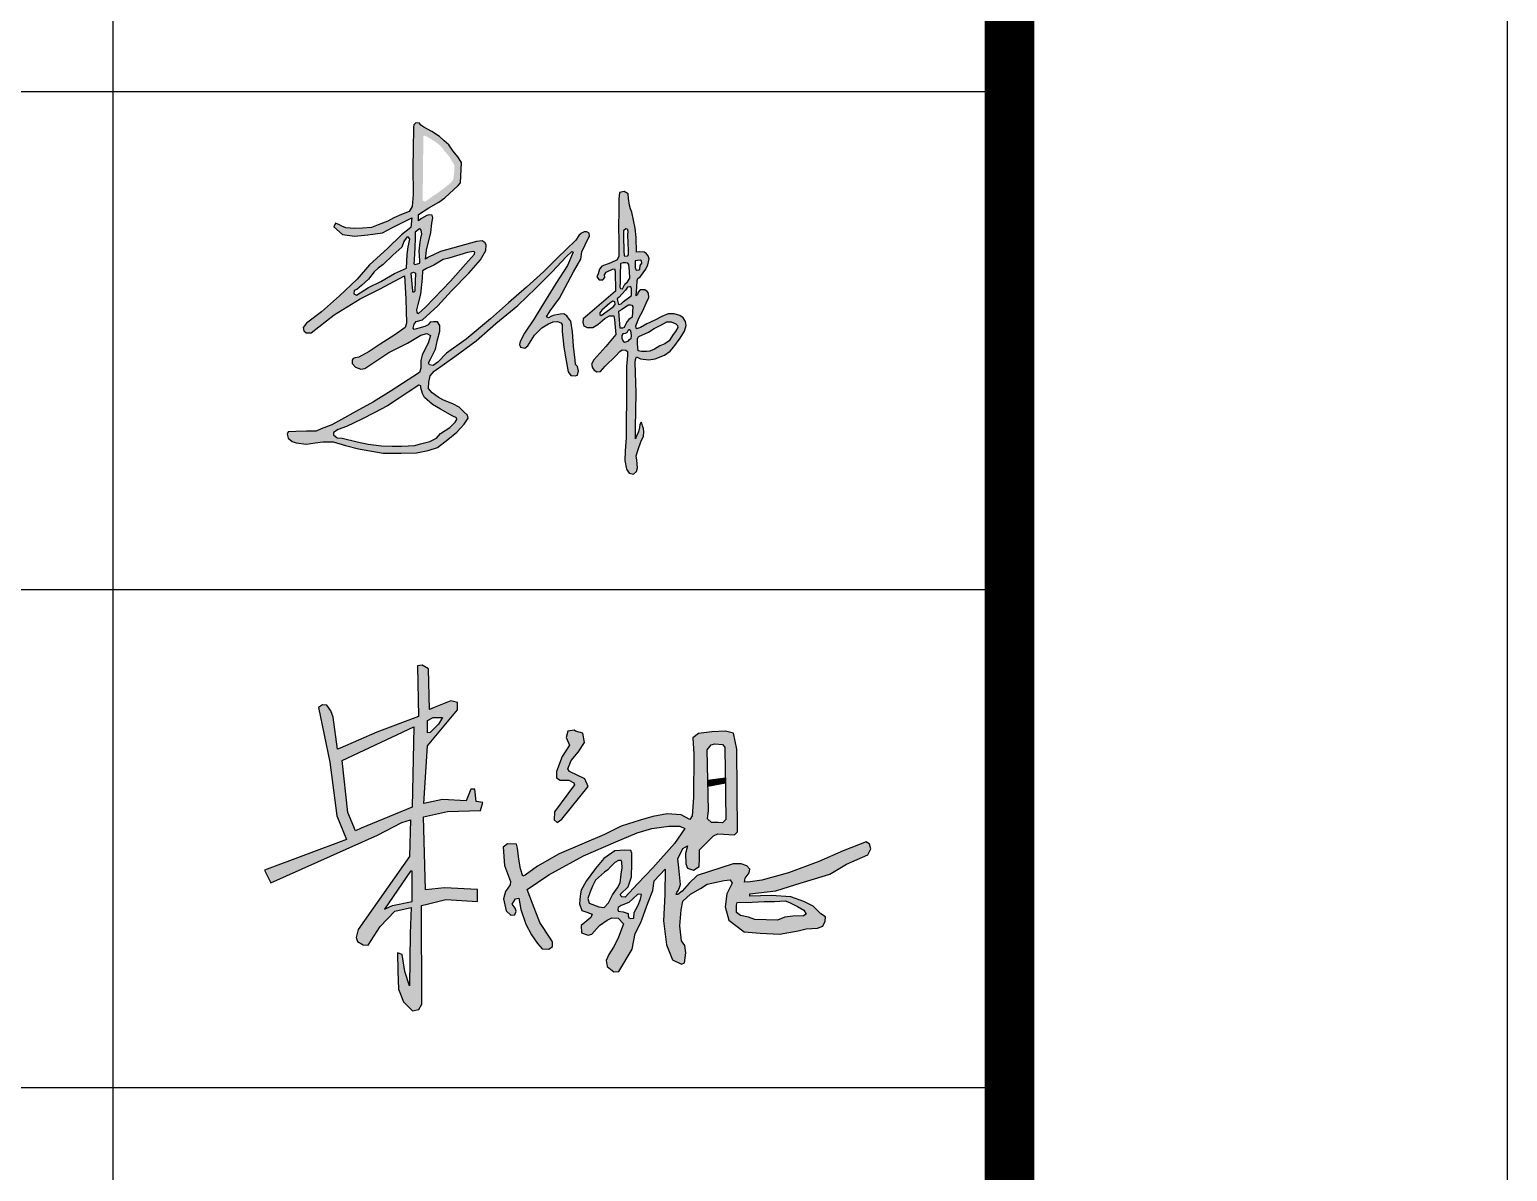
# Model space of a CAD drawing. Extents: x 9752569 to 9923256, y 1590558 to 2510207.
# Drawn here: x 9918804 to 9923256, y 1887151 to 1890590 of the extents above; entities that cross this region are included whole.
import ezdxf

# ---------------------------------------------------------------- set-up
doc = ezdxf.new("R2010")
doc.units = 0
doc.header["$LTSCALE"] = 1000
doc.header["$MEASUREMENT"] = 0
doc.layers.get('0').update_dxf_attribs({"linetype": 'CONTINUOUS'})
doc.layers.add('PP-PM-TK', color=7, linetype='CONTINUOUS')
doc.layers.add('PUB_TITLE', color=4, linetype='CONTINUOUS')

# ---------------------------------------------------------------- blocks, each defined once
blk = doc.blocks.new('A2 TK 2019')
h = blk.add_hatch(color=7)
h.paths.add_polyline_path([(7040287.3, 1996017.7), (7040314.4, 1996047.5), (7040349.7, 1996082.8), (7040372.9, 1996109.8), (7040383.6, 1996128.9), (7040384.5, 1996139.1), (7040382.4, 1996144), (7040376.1, 1996148.1), (7040365, 1996146.9), (7040292.7, 1996126.5), (7040268.2, 1996115.1), (7040262.5, 1996111.5), (7040264.5, 1996129.2), (7040272.9, 1996164.5), (7040275, 1996183.2), (7040277.3, 1996194.3), (7040275.8, 1996199.3), (7040270.3, 1996200.2), (7040265, 1996199.1), (7040254.1, 1996192.6), (7040248.1, 1996188.3), (7040248.1, 1996200.9), (7040269.3, 1996214.5), (7040289.4, 1996225.4), (7040301.5, 1996234.4), (7040328, 1996259.4), (7040332.7, 1996264.4), (7040335, 1996305), (7040327.2, 1996316.6), (7040318.2, 1996328), (7040309, 1996340.5), (7040300.2, 1996348.9), (7040290.7, 1996357.3), (7040275.5, 1996367.6), (7040258.9, 1996376.6), (7040253.3, 1996380.3), (7040250.7, 1996384.3), (7040243.2, 1996384.8), (7040239.1, 1996380.7), (7040238.2, 1996375.9), (7040237.4, 1996331.1), (7040236.9, 1996296), (7040237.9, 1996241.2), (7040235.9, 1996216.8), (7040229.8, 1996207.2), (7040214.5, 1996200.7), (7040198.7, 1996193.9), (7040186.9, 1996187.6), (7040167.6, 1996180.3), (7040153.8, 1996175), (7040135.7, 1996173.5), (7040119.8, 1996172.8), (7040102.2, 1996174.3), (7040094.7, 1996177.8), (7040089.9, 1996180), (7040081.8, 1996183.8), (7040078.2, 1996176.3), (7040096.1, 1996160.6), (7040119.6, 1996157.5), (7040146.5, 1996160.2), (7040176.2, 1996164.4), (7040196.4, 1996174.5), (7040234.8, 1996194.4), (7040233.1, 1996174.5), (7040214, 1996160.2), (7040186.1, 1996132.6), (7040150.3, 1996099.9), (7040125.1, 1996071.3), (7040089.8, 1996037.8), (7040053.4, 1996005.6), (7040023.6, 1995982.6), (7040016.9, 1995974), (7040018.2, 1995967), (7040022.8, 1995963.1), (7040033.1, 1995963.5), (7040079.1, 1995999.3), (7040131.5, 1996031.8), (7040171.7, 1996051.6), (7040220.2, 1996077.6), (7040222.8, 1996031.5), (7040224, 1995982.8), (7040221.7, 1995974.1), (7040200.8, 1995959.3), (7040171.3, 1995940.2), (7040149.6, 1995925.9), (7040128.9, 1995914.1), (7040120.9, 1995912.8), (7040117.2, 1995912), (7040115.5, 1995908.6), (7040115.3, 1995901.7), (7040121.6, 1995894.6), (7040132.4, 1995890.4), (7040140.6, 1995891.7), (7040188.7, 1995924.1), (7040226.2, 1995942.7), (7040253.4, 1995958.9), (7040265.1, 1995961.9), (7040272.4, 1995957.8), (7040267.9, 1995942.7), (7040257.6, 1995923.4), (7040255.5, 1995918.6), (7040253.1, 1995907.9), (7040253.4, 1995892), (7040250.7, 1995883.4), (7040193.4, 1995847), (7040157.7, 1995824.8), (7040122.4, 1995805.6), (7040093.6, 1995789.5), (7040074.1, 1995778.2), (7040053.2, 1995770.4), (7040042.7, 1995765.7), (7040023.3, 1995765.7), (7040002, 1995765.2), (7039986.9, 1995764.6), (7039984.7, 1995760.1), (7039986.5, 1995751.7), (7039994.4, 1995745), (7040003, 1995742.2), (7040023.5, 1995739.8), (7040040.9, 1995742.4), (7040056, 1995744.4), (7040076.9, 1995744.1), (7040101.7, 1995736.8), (7040127.6, 1995730.3), (7040177.4, 1995721.9), (7040213.3, 1995721.4), (7040244.1, 1995722.3), (7040267.6, 1995727), (7040286.3, 1995733.3), (7040307.6, 1995749.1), (7040325.5, 1995764.1), (7040340, 1995780.1), (7040348.1, 1995791.6), (7040346.5, 1995797.8), (7040340, 1995804.3), (7040330.2, 1995814.2), (7040317.1, 1995820.5), (7040298.8, 1995828.1), (7040288.2, 1995833.8), (7040276, 1995842.5), (7040268.4, 1995851.5), (7040268.9, 1995864), (7040271.6, 1995877.1), (7040280, 1995886.3), (7040321.6, 1995915.7), (7040364.2, 1995947.5), (7040403.9, 1995981.8), (7040448, 1996018), (7040483.7, 1996052.7), (7040516.5, 1996086.1), (7040545, 1996115.8), (7040556.1, 1996126.7), (7040558.8, 1996125), (7040547.7, 1996098.4), (7040523.9, 1996062.4), (7040494.3, 1996013.6), (7040480.8, 1995991.6), (7040461.2, 1995962.7), (7040452.3, 1995946.2), (7040451.1, 1995939.8), (7040453.4, 1995934.3), (7040461.8, 1995932.3), (7040468.2, 1995937.5), (7040481.4, 1995958.4), (7040496, 1995973.4), (7040509.6, 1995981.6), (7040518.8, 1995985.5), (7040527.5, 1995986.2), (7040534.4, 1995983.4), (7040536.8, 1995979.7), (7040537.2, 1995966.1), (7040540.5, 1995934.2), (7040544.5, 1995911.2), (7040549.2, 1995885.1), (7040554.6, 1995877.8), (7040563, 1995877.1), (7040567.4, 1995878.5), (7040569.6, 1995887.2), (7040567.9, 1995895.5), (7040563.4, 1995899.7), (7040563.1, 1995908.1), (7040559.4, 1995936.8), (7040557.5, 1995965.6), (7040554.2, 1995986.4), (7040550.7, 1995991), (7040546.6, 1995997.3), (7040540.3, 1996001.1), (7040532.7, 1996000.5), (7040518.8, 1995998.4), (7040513.9, 1995996.2), (7040509.3, 1995993.2), (7040505.5, 1995995.4), (7040513.1, 1996007.6), (7040531.3, 1996032.6), (7040559.4, 1996086.1), (7040574.5, 1996111.5), (7040576.5, 1996125.7), (7040583.4, 1996140.3), (7040591.9, 1996157.9), (7040591, 1996163.5), (7040586.7, 1996165.9), (7040581.3, 1996166.4), (7040576, 1996163.7), (7040570.2, 1996158.7), (7040564.4, 1996149.2), (7040544.9, 1996130.5), (7040527.8, 1996113.8), (7040499.8, 1996086.5), (7040465.4, 1996055.2), (7040429.3, 1996023.4), (7040392.9, 1995991.7), (7040344.1, 1995950.6), (7040304.6, 1995922.4), (7040287.1, 1995904.1), (7040277.9, 1995897.8), (7040270.5, 1995899.3), (7040268.6, 1995903.3), (7040272.8, 1995910.4), (7040282.8, 1995930.7), (7040286.4, 1995949.4), (7040291.5, 1995966.8), (7040291.5, 1995978.1), (7040286.7, 1995985.4), (7040278.5, 1995985.5), (7040271.6, 1995984.7), (7040267.6, 1995979.2), (7040261.4, 1995975.7), (7040249, 1995972.8), (7040239.6, 1995969.9), (7040237.8, 1995972.7), (7040239.6, 1995980.8), (7040243.7, 1995985.8), (7040256.1, 1995989.3)])
h.paths.add_polyline_path([(7040244.8, 1996004.1), (7040244.1, 1996009.2), (7040247.3, 1996020.2), (7040252.4, 1996041.2), (7040255.6, 1996073.1), (7040256.5, 1996087.6), (7040264.5, 1996092.4), (7040279.4, 1996098.9), (7040298.2, 1996110.3), (7040309.1, 1996113.3), (7040347.1, 1996124.5), (7040358.9, 1996126.8), (7040361.8, 1996125), (7040361.1, 1996121), (7040342.7, 1996101.2), (7040312.8, 1996066.9), (7040262.2, 1996015), (7040248.2, 1996001.9)], flags=16)
h.paths.add_polyline_path([(7040238.5, 1996045), (7040237.1, 1996045.2), (7040237, 1996047.5), (7040233.8, 1996083.1), (7040238.2, 1996085.2), (7040242.3, 1996083.4), (7040241, 1996049.2), (7040240.5, 1996045.5)], flags=16)
h.paths.add_polyline_path([(7040172.5, 1996066.4), (7040148.3, 1996054.1), (7040124.1, 1996039.2), (7040118.7, 1996041.9), (7040119.1, 1996048), (7040124.6, 1996050.2), (7040133.6, 1996058.1), (7040148.2, 1996071.1), (7040159.5, 1996085.5), (7040167.3, 1996093.1), (7040177.7, 1996100.4), (7040196.6, 1996119.2), (7040214.9, 1996135.1), (7040218.9, 1996146.4), (7040224.8, 1996155.7), (7040228.6, 1996155.2), (7040230.9, 1996151.5), (7040227.6, 1996136.3), (7040225.7, 1996120.3), (7040224, 1996092.8), (7040200, 1996082.1)], flags=16)
h.paths.add_polyline_path([(7040242, 1996100.5), (7040239, 1996102.1), (7040239.6, 1996109.8), (7040240.9, 1996134.8), (7040241.8, 1996153.6), (7040241.5, 1996165.5), (7040250.7, 1996172.3), (7040252.4, 1996171.4), (7040253.5, 1996169.4), (7040254.8, 1996162.3), (7040252.9, 1996153.2), (7040251.8, 1996145.5), (7040249.9, 1996127.1), (7040251.2, 1996108.3), (7040251.2, 1996103.5)], flags=16)
h.paths.add_polyline_path([(7040248.9, 1995858.3), (7040253, 1995856.6), (7040253, 1995852.6), (7040256.4, 1995841.5), (7040260.7, 1995833.5), (7040276.2, 1995819.5), (7040292.7, 1995809.9), (7040317.5, 1995796), (7040324.6, 1995792.8), (7040325.1, 1995789.3), (7040321.9, 1995783.6), (7040311.4, 1995773.3), (7040292.9, 1995761.1), (7040284.6, 1995751.7), (7040271.1, 1995745.3), (7040252.6, 1995740.1), (7040241.3, 1995736.9), (7040214.3, 1995736), (7040195.4, 1995735.4), (7040174.2, 1995736.4), (7040147.3, 1995739.5), (7040125.5, 1995744.6), (7040095, 1995751.7), (7040085, 1995752.4), (7040077.7, 1995758.4), (7040077.8, 1995762.9), (7040087, 1995769.1), (7040103.6, 1995775.3), (7040134.4, 1995789.8), (7040159.6, 1995802.7), (7040185.9, 1995816.7), (7040209.3, 1995831.8), (7040227.8, 1995843.8)], flags=16)
h.paths.add_polyline_path([(7040262, 1996226.8), (7040256.7, 1996228.8), (7040258.2, 1996357.6), (7040259.7, 1996359.4), (7040264.2, 1996358), (7040283.4, 1996346.1), (7040293.3, 1996337.9), (7040302, 1996327), (7040310, 1996317.1), (7040318.2, 1996304), (7040320.2, 1996299.6), (7040320.2, 1996287.8), (7040318.7, 1996273.5), (7040316.2, 1996268), (7040312.1, 1996263.8), (7040299, 1996253.2), (7040286.8, 1996244), (7040277.8, 1996238.2)], flags=16)
h = blk.add_hatch(color=7)
h.paths.add_polyline_path([(7040687.2, 1996068.5), (7040688.7, 1996072.6), (7040694.1, 1996076.5), (7040705.2, 1996091), (7040709.1, 1996099.8), (7040711.3, 1996111.9), (7040709.3, 1996118.2), (7040706.5, 1996121.9), (7040702.5, 1996125.2), (7040692.8, 1996126), (7040686.1, 1996125), (7040685.5, 1996154.7), (7040683.6, 1996173.5), (7040676.7, 1996205.3), (7040674.3, 1996212.2), (7040671.9, 1996219.7), (7040670.2, 1996233.1), (7040669.5, 1996242.3), (7040661.3, 1996247.1), (7040652.1, 1996245), (7040650.9, 1996230.9), (7040650.9, 1996206.1), (7040649.8, 1996178.1), (7040650.9, 1996144.6), (7040650.5, 1996117.2), (7040647.5, 1996109.9), (7040634.8, 1996103.9), (7040616.3, 1996097.2), (7040612, 1996091), (7040609.2, 1996081.5), (7040606.6, 1996075.9), (7040610.9, 1996069.9), (7040618.4, 1996069.7), (7040622.3, 1996074.4), (7040622.1, 1996080), (7040625.5, 1996085.2), (7040638.2, 1996091.2), (7040642.3, 1996092.1), (7040643.4, 1996087.1), (7040644.2, 1996046.9), (7040587.8, 1995998.5), (7040579.3, 1995991.3), (7040578.5, 1995984.3), (7040580.7, 1995977.2), (7040587.1, 1995974.1), (7040598.5, 1995974), (7040608.4, 1995980.3), (7040622.4, 1995992), (7040631.7, 1995997.1), (7040640.9, 1995997.3), (7040642.1, 1995989.1), (7040644.8, 1995959.7), (7040624.7, 1995935.8), (7040600.5, 1995908.8), (7040596.1, 1995900.6), (7040597.5, 1995892.8), (7040601, 1995888.1), (7040606.7, 1995885.1), (7040613.8, 1995885.7), (7040623, 1995896.3), (7040643.7, 1995916.4), (7040652.4, 1995925.6), (7040657.6, 1995929.2), (7040664.7, 1995928.6), (7040668.2, 1995925.6), (7040667.9, 1995918), (7040665.8, 1995895.7), (7040665.8, 1995860.4), (7040665.2, 1995752.5), (7040663.5, 1995726.4), (7040663, 1995707.1), (7040666.3, 1995689.4), (7040671.4, 1995681.5), (7040680, 1995679.5), (7040686.5, 1995684.5), (7040688.2, 1995692), (7040686.7, 1995707.5), (7040685.8, 1995716.6), (7040689.5, 1995728.8), (7040695.1, 1995744.1), (7040700, 1995756.1), (7040701.1, 1995764.5), (7040700.3, 1995771.2), (7040697.9, 1995776.5), (7040697.2, 1995781.9), (7040695.7, 1995784.1), (7040692.9, 1995779.3), (7040691.9, 1995773.1), (7040690.1, 1995764.7), (7040686.3, 1995755.5), (7040684.4, 1995750.4), (7040684, 1995756), (7040684, 1995772.4), (7040685.8, 1995842.7), (7040683.5, 1995903.6), (7040684.2, 1995909.7), (7040685.9, 1995915.2), (7040694.1, 1995910.8), (7040710.8, 1995909.1), (7040723.8, 1995911.4), (7040742.6, 1995918.5), (7040753.5, 1995926.6), (7040761, 1995935.4), (7040773.6, 1995952.4), (7040782.6, 1995966.4), (7040785.8, 1995977.7), (7040784.5, 1995986.3), (7040779.7, 1995993.7), (7040773.2, 1995998.1), (7040761.7, 1996001.6), (7040749.7, 1996001.6), (7040737, 1995996), (7040722.9, 1995988.7), (7040707.2, 1995981.3), (7040694.5, 1995973.8), (7040686.1, 1995971.3), (7040685.1, 1995977.1), (7040691, 1995992.9), (7040699, 1996007.4), (7040705.7, 1996023.1), (7040710.8, 1996034), (7040710.6, 1996042.6), (7040707.7, 1996046.5), (7040702.6, 1996049.4), (7040693.8, 1996049.6), (7040689.4, 1996045.1), (7040688.2, 1996040.4), (7040685.8, 1996037.5), (7040686.8, 1996054.8)])
h.paths.add_polyline_path([(7040675.1, 1996055.4), (7040675.9, 1996051.7), (7040675.9, 1996047.1), (7040675.9, 1996038.1), (7040670.3, 1996033.3), (7040660.3, 1996026.4), (7040655.4, 1996021.3), (7040650.2, 1996020.5), (7040647.7, 1996028), (7040647.3, 1996031.8), (7040651.3, 1996035), (7040656.9, 1996040.6), (7040664.3, 1996048.8), (7040668.2, 1996055.3), (7040672.5, 1996055.6)], flags=16)
h.paths.add_polyline_path([(7040668.4, 1996065.5), (7040662.8, 1996060.7), (7040658, 1996051.7), (7040654, 1996052.3), (7040652.4, 1996055), (7040653.2, 1996065.3), (7040653.1, 1996080.5), (7040654, 1996102), (7040654.5, 1996102.4), (7040659.7, 1996103.7), (7040664.1, 1996103.7), (7040668.5, 1996103.5), (7040670.8, 1996100.5), (7040671.8, 1996086.7), (7040672.5, 1996073.1)], flags=16)
h.paths.add_polyline_path([(7040685.7, 1996089.3), (7040683.6, 1996094.3), (7040683.3, 1996107.8), (7040687.9, 1996108.6), (7040694.1, 1996109.1), (7040696.5, 1996107.6), (7040696.8, 1996102.9), (7040693.8, 1996098.4), (7040692.7, 1996091.2), (7040690.8, 1996089.6)], flags=16)
h.paths.add_polyline_path([(7040673.8, 1996019.5), (7040677, 1996018.8), (7040678.6, 1996015.7), (7040677.2, 1995994.5), (7040670.9, 1995989.9), (7040667.2, 1995986), (7040663.2, 1995978.5), (7040661.2, 1995974), (7040657.9, 1995972.6), (7040653.7, 1995972.7), (7040651.1, 1995998.4), (7040650.9, 1996006.7), (7040654.6, 1996009), (7040656.6, 1996010.6), (7040669.9, 1996019.4)], flags=16)
h.paths.add_polyline_path([(7040642.5, 1996025.7), (7040643.5, 1996020.2), (7040639.6, 1996015.2), (7040627, 1996006.6), (7040615.1, 1995998.2), (7040612.3, 1995999.9), (7040612.3, 1996003.4), (7040616.7, 1996008.7), (7040632.9, 1996022.9), (7040638.7, 1996026.9)], flags=16)
h.paths.add_polyline_path([(7040667.2, 1996117.2), (7040662.9, 1996116.4), (7040662.2, 1996118.7), (7040661.2, 1996127.5), (7040660.6, 1996157.2), (7040660.7, 1996169.2), (7040660.8, 1996169.2), (7040664.6, 1996172.9), (7040667.4, 1996172.2), (7040669, 1996167.2), (7040668.4, 1996160), (7040669.3, 1996128.1), (7040669.3, 1996119.7)], flags=16)
h.paths.add_polyline_path([(7040670.7, 1995969.2), (7040672.8, 1995969), (7040674.4, 1995967.7), (7040675.2, 1995964), (7040676.3, 1995956.8), (7040675.4, 1995952.5), (7040672.4, 1995949.9), (7040669.3, 1995946.4), (7040662.2, 1995944.3), (7040659.3, 1995946.3), (7040656.9, 1995952.6), (7040656.4, 1995957.7), (7040658.7, 1995961.1), (7040663.4, 1995962.2), (7040666.5, 1995963.2), (7040669.6, 1995968.3)], flags=16)
h.paths.add_polyline_path([(7040721.5, 1995972.3), (7040736.7, 1995979.5), (7040746.9, 1995985.3), (7040756.1, 1995985.3), (7040765.5, 1995981.6), (7040768.7, 1995978.2), (7040769, 1995973.8), (7040764.4, 1995965.9), (7040760, 1995959.8), (7040752, 1995947.5), (7040743.2, 1995940.9), (7040732.8, 1995937), (7040722.2, 1995930.3), (7040713.2, 1995926.3), (7040706.1, 1995926.1), (7040695.9, 1995925.9), (7040689.4, 1995927.1), (7040689.1, 1995933), (7040688.4, 1995942), (7040688.5, 1995951), (7040689.6, 1995954.6), (7040690.9, 1995956), (7040710, 1995964.4)], flags=16)
h = blk.add_hatch(color=7)
h.paths.add_polyline_path([(7040258.5, 1994991.3), (7040306.7, 1995002), (7040373.1, 1995004.3), (7040377.5, 1995020.1), (7040364.1, 1995022), (7040361.5, 1995046.7), (7040353.7, 1995046.9), (7040343.8, 1995023.3), (7040296.3, 1995026), (7040259.3, 1995018.2), (7040266.2, 1995133.9), (7040326.7, 1995206), (7040326.9, 1995220.9), (7040313.3, 1995224.2), (7040280, 1995210.6), (7040270.6, 1995207), (7040268.2, 1995288.8), (7040255.9, 1995296), (7040246.7, 1995294.3), (7040248.2, 1995192.8), (7040164.6, 1995161.1), (7040091.4, 1995129.1), (7040085.7, 1995127.2), (7040077.2, 1995191.5), (7040072.1, 1995204.1), (7040064.3, 1995215.8), (7040055.3, 1995216.5), (7040047.5, 1995210.6), (7040070.2, 1995101.1), (7040084.7, 1994993.4), (7040104.1, 1994946.1), (7039939.1, 1994884.2), (7039951.7, 1994858.7), (7040165.9, 1994954.5), (7040214.8, 1994979.8), (7040232.1, 1994985.6), (7040230.1, 1994911.7), (7040127.5, 1994765), (7040123.3, 1994749.1), (7040126.1, 1994741.1), (7040137, 1994734.3), (7040147.5, 1994733.4), (7040171.6, 1994771.4), (7040201, 1994802.1), (7040233.5, 1994809.1), (7040231.6, 1994756.9), (7040230, 1994652), (7040221, 1994680.8), (7040215.7, 1994715.2), (7040206.1, 1994718.1), (7040207.1, 1994681.4), (7040208.1, 1994645.3), (7040218, 1994619.7), (7040236.5, 1994602), (7040249.2, 1994604.2), (7040254.9, 1994615.3), (7040254.2, 1994813.5), (7040265.9, 1994816.1), (7040303.2, 1994825.1), (7040367.1, 1994821.5), (7040367.1, 1994845.4), (7040300.5, 1994849.1), (7040262.2, 1994845)])
h.paths.add_polyline_path([(7040236, 1995010.6), (7040133.3, 1994968.8), (7040121.7, 1994963.1), (7040106.5, 1994999.8), (7040095.2, 1995104.8), (7040239.1, 1995172.3)], flags=16)
h.paths.add_polyline_path([(7040236, 1994882.3), (7040236, 1994821.2), (7040196.4, 1994813.3), (7040180, 1994805.8), (7040232.4, 1994882.3)], flags=16)
h.paths.add_polyline_path([(7040266.2, 1995160), (7040266.2, 1995184.5), (7040278, 1995191), (7040296.9, 1995191), (7040288.6, 1995177.6), (7040272.1, 1995160.4)], flags=16)
h = blk.add_hatch(color=7)
h.paths.add_polyline_path([(7040849.7, 1994957.1), (7040883.3, 1994955.1), (7040889.2, 1994961), (7040887.9, 1995127.1), (7040880.9, 1995159.5), (7040864.9, 1995163.1), (7040837.8, 1995161.8), (7040810.7, 1995159), (7040799.4, 1995149.9), (7040801.3, 1995117.5), (7040800.7, 1995030.5), (7040798, 1994993.3), (7040793.3, 1994986.3), (7040775.6, 1994995.7), (7040747.9, 1994997.2), (7040719.3, 1994991.8), (7040693.8, 1994984.5), (7040655.4, 1994972.5), (7040621.8, 1994955.9), (7040531, 1994917.1), (7040487.7, 1994892.3), (7040462.9, 1994873.9), (7040457.7, 1994872), (7040453, 1994887.1), (7040450.2, 1994906.6), (7040447, 1994928.3), (7040445.2, 1994936.6), (7040426.9, 1994937), (7040418.1, 1994930.2), (7040421.3, 1994893.6), (7040432.9, 1994861.4), (7040432.7, 1994854.5), (7040423.1, 1994841.6), (7040418.9, 1994826.8), (7040424.3, 1994802.4), (7040434.1, 1994794), (7040441.6, 1994794.6), (7040444.4, 1994802.1), (7040442.8, 1994808), (7040436.7, 1994816.1), (7040443.2, 1994826.4), (7040449.9, 1994827.8), (7040453.6, 1994805.1), (7040463.7, 1994776), (7040475.1, 1994754.1), (7040487.5, 1994737.1), (7040496.7, 1994726.4), (7040510.3, 1994725.8), (7040517.2, 1994731.3), (7040517.6, 1994740.5), (7040512.6, 1994747.4), (7040492, 1994779.1), (7040477.2, 1994817.3), (7040466.9, 1994845.3), (7040509.8, 1994875.1), (7040579.6, 1994913), (7040644.5, 1994941.4), (7040687.3, 1994959.4), (7040716.7, 1994967.9), (7040751.1, 1994972.9), (7040773.1, 1994972.9), (7040783, 1994967.6), (7040762.5, 1994937.9), (7040719.2, 1994888.9), (7040688, 1994856.6), (7040663.6, 1994830.1), (7040656.7, 1994830.4), (7040654.6, 1994832.7), (7040653.9, 1994836), (7040669.2, 1994850.7), (7040676.2, 1994870.8), (7040676.8, 1994897.6), (7040677, 1994918.5), (7040674.7, 1994923.7), (7040662.7, 1994924.7), (7040642.5, 1994923.3), (7040620.7, 1994908), (7040603.6, 1994887.8), (7040584.8, 1994862.1), (7040575.3, 1994844.1), (7040572.8, 1994832.6), (7040571.8, 1994816.8), (7040576.5, 1994803.4), (7040586.4, 1994799.7), (7040597, 1994796.1), (7040594.7, 1994789.3), (7040582.2, 1994778.9), (7040575.2, 1994773.1), (7040575.7, 1994758.6), (7040589.2, 1994753.6), (7040596.4, 1994755.9), (7040612.1, 1994773.3), (7040627.6, 1994784), (7040636.5, 1994788.7), (7040649.7, 1994788), (7040659.9, 1994776.5), (7040649.2, 1994747.9), (7040639.8, 1994729.5), (7040630.5, 1994715), (7040625.1, 1994703), (7040627.6, 1994691.1), (7040640.8, 1994679.9), (7040650.7, 1994681.1), (7040677.3, 1994725.7), (7040683.3, 1994756.9), (7040694.9, 1994778.9), (7040708.9, 1994817.9), (7040719.2, 1994843.4), (7040721.5, 1994862.7), (7040743.9, 1994886.4), (7040743, 1994834.9), (7040740.3, 1994782.6), (7040746.3, 1994734.2), (7040758.2, 1994704.3), (7040776.3, 1994695.8), (7040782.5, 1994698), (7040785.4, 1994718.4), (7040783.1, 1994733.1), (7040776.5, 1994742.3), (7040772.9, 1994772.3), (7040775.7, 1994804.9), (7040779.4, 1994821.9), (7040794.8, 1994835.9), (7040814.4, 1994847.7), (7040827.8, 1994856.3), (7040862.3, 1994863.6), (7040874.4, 1994864.8), (7040878.3, 1994858.4), (7040867.9, 1994836.5), (7040864, 1994810.7), (7040871.4, 1994783.8), (7040902.3, 1994760.4), (7040934.2, 1994757.9), (7040973.5, 1994755.8), (7041010.7, 1994762.5), (7041027.1, 1994766.4), (7041049.4, 1994767.5), (7041060.7, 1994772.1), (7041065, 1994781.7), (7041065.5, 1994790.4), (7041056.2, 1994796.9), (7041041.3, 1994812), (7041022, 1994821.6), (7040996.2, 1994831), (7040956.6, 1994833.4), (7040913.7, 1994831.8), (7040913.9, 1994836.8), (7040966, 1994842.5), (7041006.4, 1994855.7), (7041074.2, 1994876.2), (7041108.1, 1994896.3), (7041151, 1994915.1), (7041157, 1994927), (7041154.2, 1994936.7), (7041147.5, 1994941.2), (7041100.9, 1994922.9), (7041052.1, 1994901.4), (7040991.7, 1994879), (7040937.9, 1994864.3), (7040914.7, 1994860.7), (7040903, 1994860.3), (7040904.2, 1994868.1), (7040912.2, 1994879.2), (7040913.5, 1994886.5), (7040907.5, 1994892.7), (7040896.2, 1994897.1), (7040880.5, 1994897.1), (7040832.7, 1994881.5), (7040808, 1994873.6), (7040792.1, 1994858.1), (7040778, 1994842), (7040769.5, 1994835.4), (7040766, 1994835.7), (7040767.4, 1994839.3), (7040770.6, 1994844.3), (7040773.2, 1994851.5), (7040774.8, 1994855.6), (7040771.5, 1994888.9), (7040769.2, 1994907.3), (7040778.9, 1994927.7), (7040788.4, 1994933.2), (7040784.7, 1994917.7), (7040785.2, 1994897.1), (7040788.6, 1994888.6), (7040800.9, 1994884.1), (7040811.8, 1994891.4), (7040812.8, 1994907.8), (7040812.8, 1994924.8), (7040830.8, 1994943.2), (7040840.5, 1994953.2)])
h.paths.add_polyline_path([(7040829, 1994987.3), (7040830.6, 1995003.8), (7040828.1, 1995125.8), (7040836.1, 1995135.9), (7040843.6, 1995137.9), (7040859.1, 1995136.6), (7040863.8, 1995131.2), (7040865.8, 1994986.3), (7040859.2, 1994979.2), (7040850.2, 1994980.1), (7040837.1, 1994979.8)], flags=16)
h.paths.add_polyline_path([(7040888.5, 1994819.5), (7040918.7, 1994819.9), (7040942.7, 1994821.5), (7040963.6, 1994821.6), (7040984.9, 1994822.4), (7040993.3, 1994819.5), (7041009.5, 1994811), (7041021.9, 1994804.1), (7041027.2, 1994795.9), (7041021.3, 1994792.3), (7041000, 1994792.1), (7040984.3, 1994789.8), (7040969.3, 1994783.7), (7040924, 1994785), (7040911, 1994789.8), (7040894.8, 1994793.5), (7040887.1, 1994799), (7040887.3, 1994813.8)], flags=16)
h.paths.add_polyline_path([(7040656.9, 1994900.6), (7040657.1, 1994888.7), (7040655.6, 1994876.3), (7040653.6, 1994858.6), (7040647.7, 1994848.8), (7040637.7, 1994834.9), (7040630, 1994818.5), (7040621.5, 1994809.5), (7040610.3, 1994810.5), (7040591.4, 1994818), (7040588.6, 1994827.2), (7040593.1, 1994840.9), (7040598.1, 1994852.4), (7040603.8, 1994864.1), (7040621.8, 1994880.5), (7040628.4, 1994885.1), (7040634.5, 1994891.7), (7040642.8, 1994899.9), (7040649.8, 1994903.7), (7040655.5, 1994903.9)], flags=16)
h.paths.add_polyline_path([(7040696.1, 1994835.3), (7040694.4, 1994826.1), (7040689.6, 1994813.8), (7040681.2, 1994799.2), (7040680.6, 1994788.1), (7040674.2, 1994786.9), (7040670.8, 1994788.6), (7040669.6, 1994792.3), (7040669.2, 1994797.5), (7040659.6, 1994800.4), (7040649.3, 1994801.6), (7040648.6, 1994805.2), (7040649.1, 1994809.2), (7040655.1, 1994813), (7040670.9, 1994819.3), (7040688.2, 1994835.3), (7040689.9, 1994836.4)], flags=16)
for points in [[(7040589.4, 1995052.5), (7040582.4, 1995067.9), (7040551.9, 1995082.5), (7040548.6, 1995087.5), (7040555.1, 1995104.7), (7040569.1, 1995121.3), (7040581.7, 1995140.9), (7040578.1, 1995159.7), (7040563.8, 1995163.1), (7040560.8, 1995165.1), (7040548.5, 1995163.6), (7040545.1, 1995150.7), (7040551.5, 1995135.5), (7040537.1, 1995112.6), (7040525.4, 1995082.7), (7040525.4, 1995069.9), (7040533.1, 1995064.8), (7040550, 1995064.8), (7040560.3, 1995059.7), (7040561.7, 1995055.6), (7040521.3, 1995001.6), (7040520.8, 1994985.4), (7040526.8, 1994979.9), (7040536, 1994986.6)], [(7040864.6, 1995070), (7040829.4, 1995064.8), (7040829.6, 1995052.1), (7040864.8, 1995058.8)]]:
    blk.add_hatch(color=7).paths.add_polyline_path(points)
for points in [[(7040089.9, 1996180), (7040081.8, 1996183.8), (7040078.2, 1996176.3), (7040096.1, 1996160.6), (7040119.6, 1996157.5), (7040146.5, 1996160.2), (7040176.2, 1996164.4), (7040196.4, 1996174.5), (7040234.8, 1996194.4), (7040233.1, 1996174.5), (7040214, 1996160.2), (7040186.1, 1996132.6), (7040150.3, 1996099.9), (7040125.1, 1996071.3), (7040089.8, 1996037.8), (7040053.4, 1996005.6), (7040023.6, 1995982.6), (7040016.9, 1995974), (7040018.2, 1995967), (7040022.8, 1995963.1), (7040033.1, 1995963.5), (7040079.1, 1995999.3), (7040131.5, 1996031.8), (7040171.7, 1996051.6), (7040220.2, 1996077.6), (7040222.8, 1996031.5), (7040224, 1995982.8), (7040221.7, 1995974.1), (7040200.8, 1995959.3), (7040171.3, 1995940.2), (7040149.6, 1995925.9), (7040128.9, 1995914.1), (7040120.9, 1995912.8), (7040117.2, 1995912), (7040115.5, 1995908.6), (7040115.3, 1995901.7), (7040121.6, 1995894.6), (7040132.4, 1995890.4), (7040140.6, 1995891.7), (7040188.7, 1995924.1), (7040226.2, 1995942.7), (7040253.4, 1995958.9), (7040265.1, 1995961.9), (7040272.4, 1995957.8), (7040267.9, 1995942.7), (7040257.6, 1995923.4), (7040255.5, 1995918.6), (7040253.1, 1995907.9), (7040253.4, 1995892), (7040250.7, 1995883.4), (7040193.4, 1995847), (7040157.7, 1995824.8), (7040122.4, 1995805.6), (7040093.6, 1995789.5), (7040074.1, 1995778.2), (7040053.2, 1995770.4), (7040042.7, 1995765.7), (7040023.3, 1995765.7), (7040002, 1995765.2), (7039986.9, 1995764.6), (7039984.7, 1995760.1), (7039986.5, 1995751.7), (7039994.4, 1995745), (7040003, 1995742.2), (7040023.5, 1995739.8), (7040040.9, 1995742.4), (7040056, 1995744.4), (7040076.9, 1995744.1), (7040101.7, 1995736.8), (7040127.6, 1995730.3), (7040177.4, 1995721.9), (7040213.3, 1995721.4), (7040244.1, 1995722.3), (7040267.6, 1995727), (7040286.3, 1995733.3), (7040307.6, 1995749.1), (7040325.5, 1995764.1), (7040340, 1995780.1), (7040348.1, 1995791.6), (7040346.5, 1995797.8), (7040340, 1995804.3), (7040330.2, 1995814.2), (7040317.1, 1995820.5), (7040298.8, 1995828.1), (7040288.2, 1995833.8), (7040276, 1995842.5), (7040268.4, 1995851.5), (7040268.9, 1995864), (7040271.6, 1995877.1), (7040280, 1995886.3), (7040321.6, 1995915.7), (7040364.2, 1995947.5), (7040403.9, 1995981.8), (7040448, 1996018), (7040483.7, 1996052.7), (7040516.5, 1996086.1), (7040545, 1996115.8), (7040556.1, 1996126.7), (7040558.8, 1996125), (7040547.7, 1996098.4), (7040523.9, 1996062.4), (7040494.3, 1996013.6), (7040480.8, 1995991.6), (7040461.2, 1995962.7), (7040452.3, 1995946.2), (7040451.1, 1995939.8), (7040453.4, 1995934.3), (7040461.8, 1995932.3), (7040468.2, 1995937.5), (7040481.4, 1995958.4), (7040496, 1995973.4), (7040509.6, 1995981.6), (7040518.8, 1995985.5), (7040527.5, 1995986.2), (7040534.4, 1995983.4), (7040536.8, 1995979.7), (7040537.2, 1995966.1), (7040540.5, 1995934.2), (7040544.5, 1995911.2), (7040549.2, 1995885.1), (7040554.6, 1995877.8), (7040563, 1995877.1), (7040567.4, 1995878.5), (7040569.6, 1995887.2), (7040567.9, 1995895.5), (7040563.4, 1995899.7), (7040563.1, 1995908.1), (7040559.4, 1995936.8), (7040557.5, 1995965.6), (7040554.2, 1995986.4), (7040550.7, 1995991), (7040546.6, 1995997.3), (7040540.3, 1996001.1), (7040532.7, 1996000.5), (7040518.8, 1995998.4), (7040513.9, 1995996.2), (7040509.3, 1995993.2), (7040505.5, 1995995.4), (7040513.1, 1996007.6), (7040531.3, 1996032.6), (7040559.4, 1996086.1), (7040574.5, 1996111.5), (7040576.5, 1996125.7), (7040583.4, 1996140.3), (7040591.9, 1996157.9), (7040591, 1996163.5), (7040586.7, 1996165.9), (7040581.3, 1996166.4), (7040576, 1996163.7), (7040570.2, 1996158.7), (7040564.4, 1996149.2), (7040544.9, 1996130.5), (7040527.8, 1996113.8), (7040499.8, 1996086.5), (7040465.4, 1996055.2), (7040429.3, 1996023.4), (7040392.9, 1995991.7), (7040344.1, 1995950.6), (7040304.6, 1995922.4), (7040287.1, 1995904.1), (7040277.9, 1995897.8), (7040270.5, 1995899.3), (7040268.6, 1995903.3), (7040272.8, 1995910.4), (7040282.8, 1995930.7), (7040286.4, 1995949.4), (7040291.5, 1995966.8), (7040291.5, 1995978.1), (7040286.7, 1995985.4), (7040278.5, 1995985.5), (7040271.6, 1995984.7), (7040267.6, 1995979.2), (7040261.4, 1995975.7), (7040249, 1995972.8), (7040239.6, 1995969.9), (7040237.8, 1995972.7), (7040239.6, 1995980.8), (7040243.7, 1995985.8), (7040256.1, 1995989.3), (7040287.3, 1996017.7), (7040314.4, 1996047.5), (7040349.7, 1996082.8), (7040372.9, 1996109.8), (7040383.6, 1996128.9), (7040384.5, 1996139.1), (7040382.4, 1996144), (7040376.1, 1996148.1), (7040365, 1996146.9), (7040292.7, 1996126.5), (7040268.2, 1996115.1), (7040262.5, 1996111.5), (7040264.5, 1996129.2), (7040272.9, 1996164.5), (7040275, 1996183.2), (7040277.3, 1996194.3), (7040275.8, 1996199.3), (7040270.3, 1996200.2), (7040265, 1996199.1), (7040254.1, 1996192.6), (7040248.1, 1996188.3), (7040248.1, 1996200.9), (7040269.3, 1996214.5), (7040289.4, 1996225.4), (7040301.5, 1996234.4), (7040328, 1996259.4), (7040332.7, 1996264.4), (7040335, 1996305), (7040327.2, 1996316.6), (7040318.2, 1996328), (7040309, 1996340.5), (7040300.2, 1996348.9), (7040290.7, 1996357.3), (7040275.5, 1996367.6), (7040258.9, 1996376.6), (7040253.3, 1996380.3), (7040250.7, 1996384.3), (7040243.2, 1996384.8), (7040239.1, 1996380.7), (7040238.2, 1996375.9), (7040237.4, 1996331.1), (7040236.9, 1996296), (7040237.9, 1996241.2), (7040235.9, 1996216.8), (7040229.8, 1996207.2), (7040214.5, 1996200.7), (7040198.7, 1996193.9), (7040186.9, 1996187.6), (7040167.6, 1996180.3), (7040153.8, 1996175), (7040135.7, 1996173.5), (7040119.8, 1996172.8), (7040102.2, 1996174.3), (7040094.7, 1996177.8), (7040089.9, 1996180)], [(7040250.7, 1996172.3), (7040241.5, 1996165.5), (7040241.8, 1996153.6), (7040240.9, 1996134.8), (7040239.6, 1996109.8), (7040239, 1996102.1), (7040242, 1996100.5), (7040251.2, 1996103.5), (7040251.2, 1996108.3), (7040249.9, 1996127.1), (7040251.8, 1996145.5), (7040252.9, 1996153.2), (7040254.8, 1996162.3), (7040253.5, 1996169.4), (7040252.4, 1996171.4), (7040250.7, 1996172.3)], [(7040233.8, 1996083.1), (7040238.2, 1996085.2), (7040242.3, 1996083.4), (7040241, 1996049.2), (7040240.5, 1996045.5), (7040238.5, 1996045), (7040237.1, 1996045.2), (7040237, 1996047.5), (7040233.8, 1996083.1)], [(7040248.9, 1995858.3), (7040227.8, 1995843.8), (7040209.3, 1995831.8), (7040185.9, 1995816.7), (7040159.6, 1995802.7), (7040134.4, 1995789.8), (7040103.6, 1995775.3), (7040087, 1995769.1), (7040077.8, 1995762.9), (7040077.7, 1995758.4), (7040085, 1995752.4), (7040095, 1995751.7), (7040125.5, 1995744.6), (7040147.3, 1995739.5), (7040174.2, 1995736.4), (7040195.4, 1995735.4), (7040214.3, 1995736), (7040241.3, 1995736.9), (7040252.6, 1995740.1), (7040271.1, 1995745.3), (7040284.6, 1995751.7), (7040292.9, 1995761.1), (7040311.4, 1995773.3), (7040321.9, 1995783.6), (7040325.1, 1995789.3), (7040324.6, 1995792.8), (7040317.5, 1995796), (7040292.7, 1995809.9), (7040276.2, 1995819.5), (7040260.7, 1995833.5), (7040256.4, 1995841.5), (7040253, 1995852.6), (7040253, 1995856.6), (7040248.9, 1995858.3)], [(7040266.2, 1995184.5), (7040278, 1995191), (7040296.9, 1995191), (7040288.6, 1995177.6), (7040272.1, 1995160.4), (7040266.2, 1995160), (7040266.2, 1995184.5)], [(7040095.2, 1995104.8), (7040239.1, 1995172.3), (7040236, 1995010.6), (7040133.3, 1994968.8), (7040121.7, 1994963.1), (7040106.5, 1994999.8), (7040095.2, 1995104.8)], [(7040829.4, 1995064.8), (7040864.6, 1995070), (7040864.8, 1995058.8), (7040829.6, 1995052.1), (7040829.4, 1995064.8)], [(7040621.8, 1994880.5), (7040603.8, 1994864.1), (7040598.1, 1994852.4), (7040593.1, 1994840.9), (7040588.6, 1994827.2), (7040591.4, 1994818), (7040610.3, 1994810.5), (7040621.5, 1994809.5), (7040630, 1994818.5), (7040637.7, 1994834.9), (7040647.7, 1994848.8), (7040653.6, 1994858.6), (7040655.6, 1994876.3), (7040657.1, 1994888.7), (7040656.9, 1994900.6), (7040655.5, 1994903.9), (7040649.8, 1994903.7), (7040642.8, 1994899.9), (7040634.5, 1994891.7), (7040628.4, 1994885.1), (7040621.8, 1994880.5)], [(7040232.4, 1994882.3), (7040180, 1994805.8), (7040196.4, 1994813.3), (7040236, 1994821.2), (7040236, 1994882.3), (7040232.4, 1994882.3)], [(7040688.2, 1994835.3), (7040670.9, 1994819.3), (7040655.1, 1994813), (7040649.1, 1994809.2), (7040648.6, 1994805.2), (7040649.3, 1994801.6), (7040659.6, 1994800.4), (7040669.2, 1994797.5), (7040669.6, 1994792.3), (7040670.8, 1994788.6), (7040674.2, 1994786.9), (7040680.6, 1994788.1), (7040681.2, 1994799.2), (7040689.6, 1994813.8), (7040694.4, 1994826.1), (7040696.1, 1994835.3), (7040689.9, 1994836.4), (7040688.2, 1994835.3)], [(7040918.7, 1994819.9), (7040942.7, 1994821.5), (7040963.6, 1994821.6), (7040984.9, 1994822.4), (7040993.3, 1994819.5), (7041009.5, 1994811), (7041021.9, 1994804.1), (7041027.2, 1994795.9), (7041021.3, 1994792.3), (7041000, 1994792.1), (7040984.3, 1994789.8), (7040969.3, 1994783.7), (7040924, 1994785), (7040911, 1994789.8), (7040894.8, 1994793.5), (7040887.1, 1994799), (7040887.3, 1994813.8), (7040888.5, 1994819.5), (7040918.7, 1994819.9)]]:
    blk.add_lwpolyline(points)
for points in [[(7040669.5, 1996242.3), (7040661.3, 1996247.1), (7040652.1, 1996245), (7040650.9, 1996230.9), (7040650.9, 1996206.1), (7040649.8, 1996178.1), (7040650.9, 1996144.6), (7040650.5, 1996117.2), (7040647.5, 1996109.9), (7040634.8, 1996103.9), (7040616.3, 1996097.2), (7040612, 1996091), (7040609.2, 1996081.5), (7040606.6, 1996075.9), (7040610.9, 1996069.9), (7040618.4, 1996069.7), (7040622.3, 1996074.4), (7040622.1, 1996080), (7040625.5, 1996085.2), (7040638.2, 1996091.2), (7040642.3, 1996092.1), (7040643.4, 1996087.1), (7040644.2, 1996046.9), (7040587.8, 1995998.5), (7040579.3, 1995991.3), (7040578.5, 1995984.3), (7040580.7, 1995977.2), (7040587.1, 1995974.1), (7040598.5, 1995974), (7040608.4, 1995980.3), (7040622.4, 1995992), (7040631.7, 1995997.1), (7040640.9, 1995997.3), (7040642.1, 1995989.1), (7040644.8, 1995959.7), (7040624.7, 1995935.8), (7040600.5, 1995908.8), (7040596.1, 1995900.6), (7040597.5, 1995892.8), (7040601, 1995888.1), (7040606.7, 1995885.1), (7040613.8, 1995885.7), (7040623, 1995896.3), (7040643.7, 1995916.4), (7040652.4, 1995925.6), (7040657.6, 1995929.2), (7040664.7, 1995928.6), (7040668.2, 1995925.6), (7040667.9, 1995918), (7040665.8, 1995895.7), (7040665.8, 1995860.4), (7040665.2, 1995752.5), (7040663.5, 1995726.4), (7040663, 1995707.1), (7040666.3, 1995689.4), (7040671.4, 1995681.5), (7040680, 1995679.5), (7040686.5, 1995684.5), (7040688.2, 1995692), (7040686.7, 1995707.5), (7040685.8, 1995716.6), (7040689.5, 1995728.8), (7040695.1, 1995744.1), (7040700, 1995756.1), (7040701.1, 1995764.5), (7040700.3, 1995771.2), (7040697.9, 1995776.5), (7040697.2, 1995781.9), (7040695.7, 1995784.1), (7040692.9, 1995779.3), (7040691.9, 1995773.1), (7040690.1, 1995764.7), (7040686.3, 1995755.5), (7040684.4, 1995750.4), (7040684, 1995756), (7040684, 1995772.4), (7040685.8, 1995842.7), (7040683.5, 1995903.6), (7040684.2, 1995909.7), (7040685.9, 1995915.2), (7040694.1, 1995910.8), (7040710.8, 1995909.1), (7040723.8, 1995911.4), (7040742.6, 1995918.5), (7040753.5, 1995926.6), (7040761, 1995935.4), (7040773.6, 1995952.4), (7040782.6, 1995966.4), (7040785.8, 1995977.7), (7040784.5, 1995986.3), (7040779.7, 1995993.7), (7040773.2, 1995998.1), (7040761.7, 1996001.6), (7040749.7, 1996001.6), (7040737, 1995996), (7040722.9, 1995988.7), (7040707.2, 1995981.3), (7040694.5, 1995973.8), (7040686.1, 1995971.3), (7040685.1, 1995977.1), (7040691, 1995992.9), (7040699, 1996007.4), (7040705.7, 1996023.1), (7040710.8, 1996034), (7040710.6, 1996042.6), (7040707.7, 1996046.5), (7040702.6, 1996049.4), (7040693.8, 1996049.6), (7040689.4, 1996045.1), (7040688.2, 1996040.4), (7040685.8, 1996037.5), (7040686.8, 1996054.8), (7040687.2, 1996068.5), (7040688.7, 1996072.6), (7040694.1, 1996076.5), (7040705.2, 1996091), (7040709.1, 1996099.8), (7040711.3, 1996111.9), (7040709.3, 1996118.2), (7040706.5, 1996121.9), (7040702.5, 1996125.2), (7040692.8, 1996126), (7040686.1, 1996125), (7040685.5, 1996154.7), (7040683.6, 1996173.5), (7040676.7, 1996205.3), (7040674.3, 1996212.2), (7040671.9, 1996219.7), (7040670.2, 1996233.1), (7040669.5, 1996242.3)], [(7040660.8, 1996169.2), (7040664.6, 1996172.9), (7040667.4, 1996172.2), (7040669, 1996167.2), (7040668.4, 1996160), (7040669.3, 1996128.1), (7040669.3, 1996119.7), (7040667.2, 1996117.2), (7040662.9, 1996116.4), (7040662.2, 1996118.7), (7040661.2, 1996127.5), (7040660.6, 1996157.2), (7040660.7, 1996169.2)], [(7040119.1, 1996048), (7040118.7, 1996041.9), (7040124.1, 1996039.2), (7040148.3, 1996054.1), (7040172.5, 1996066.4), (7040200, 1996082.1), (7040224, 1996092.8), (7040225.7, 1996120.3), (7040227.6, 1996136.3), (7040230.9, 1996151.5), (7040228.6, 1996155.2), (7040224.8, 1996155.7), (7040218.9, 1996146.4), (7040214.9, 1996135.1), (7040196.6, 1996119.2), (7040177.7, 1996100.4), (7040167.3, 1996093.1), (7040159.5, 1996085.5), (7040148.2, 1996071.1), (7040133.6, 1996058.1), (7040124.6, 1996050.2), (7040119.1, 1996048)], [(7040256.5, 1996087.6), (7040255.6, 1996073.1), (7040252.4, 1996041.2), (7040247.3, 1996020.2), (7040244.1, 1996009.2), (7040244.8, 1996004.1), (7040248.2, 1996001.9), (7040262.2, 1996015), (7040312.8, 1996066.9), (7040342.7, 1996101.2), (7040361.1, 1996121), (7040361.8, 1996125), (7040358.9, 1996126.8), (7040347.1, 1996124.5), (7040309.1, 1996113.3), (7040298.2, 1996110.3), (7040279.4, 1996098.9), (7040264.5, 1996092.4), (7040256.5, 1996087.6)], [(7040654, 1996102), (7040653.1, 1996080.5), (7040653.2, 1996065.3), (7040652.4, 1996055), (7040654, 1996052.3), (7040658, 1996051.7), (7040662.8, 1996060.7), (7040668.4, 1996065.5), (7040672.5, 1996073.1), (7040671.8, 1996086.7), (7040670.8, 1996100.5), (7040668.5, 1996103.5), (7040664.1, 1996103.7), (7040659.7, 1996103.7), (7040654.5, 1996102.4)], [(7040683.3, 1996107.8), (7040683.6, 1996094.3), (7040685.7, 1996089.3), (7040690.8, 1996089.6), (7040692.7, 1996091.2), (7040693.8, 1996098.4), (7040696.8, 1996102.9), (7040696.5, 1996107.6), (7040694.1, 1996109.1), (7040687.9, 1996108.6), (7040683.3, 1996107.8)], [(7040668.2, 1996055.3), (7040664.3, 1996048.8), (7040656.9, 1996040.6), (7040651.3, 1996035), (7040647.3, 1996031.8), (7040647.7, 1996028), (7040650.2, 1996020.5), (7040655.4, 1996021.3), (7040660.3, 1996026.4), (7040670.3, 1996033.3), (7040675.9, 1996038.1), (7040675.9, 1996047.1), (7040675.9, 1996051.7), (7040675.1, 1996055.4), (7040672.5, 1996055.6)], [(7040632.9, 1996022.9), (7040616.7, 1996008.7), (7040612.3, 1996003.4), (7040612.3, 1995999.9), (7040615.1, 1995998.2), (7040627, 1996006.6), (7040639.6, 1996015.2), (7040643.5, 1996020.2), (7040642.5, 1996025.7), (7040638.7, 1996026.9), (7040632.9, 1996022.9)], [(7040656.6, 1996010.6), (7040669.9, 1996019.4), (7040673.8, 1996019.5), (7040677, 1996018.8), (7040678.6, 1996015.7), (7040677.2, 1995994.5), (7040670.9, 1995989.9), (7040667.2, 1995986), (7040663.2, 1995978.5), (7040661.2, 1995974), (7040657.9, 1995972.6), (7040653.7, 1995972.7), (7040651.1, 1995998.4), (7040650.9, 1996006.7), (7040654.6, 1996009)], [(7040690.9, 1995956), (7040710, 1995964.4), (7040721.5, 1995972.3), (7040736.7, 1995979.5), (7040746.9, 1995985.3), (7040756.1, 1995985.3), (7040765.5, 1995981.6), (7040768.7, 1995978.2), (7040769, 1995973.8), (7040764.4, 1995965.9), (7040760, 1995959.8), (7040752, 1995947.5), (7040743.2, 1995940.9), (7040732.8, 1995937), (7040722.2, 1995930.3), (7040713.2, 1995926.3), (7040706.1, 1995926.1), (7040695.9, 1995925.9), (7040689.4, 1995927.1), (7040689.1, 1995933), (7040688.4, 1995942), (7040688.5, 1995951), (7040689.6, 1995954.6)], [(7040669.6, 1995968.3), (7040666.5, 1995963.2), (7040663.4, 1995962.2), (7040658.7, 1995961.1), (7040656.4, 1995957.7), (7040656.9, 1995952.6), (7040659.3, 1995946.3), (7040662.2, 1995944.3), (7040669.3, 1995946.4), (7040672.4, 1995949.9), (7040675.4, 1995952.5), (7040676.3, 1995956.8), (7040675.2, 1995964), (7040674.4, 1995967.7), (7040672.8, 1995969), (7040670.7, 1995969.2)], [(7040233.5, 1994809.1), (7040231.6, 1994756.9), (7040230, 1994652), (7040221, 1994680.8), (7040215.7, 1994715.2), (7040206.1, 1994718.1), (7040207.1, 1994681.4), (7040208.1, 1994645.3), (7040218, 1994619.7), (7040236.5, 1994602), (7040249.2, 1994604.2), (7040254.9, 1994615.3), (7040254.2, 1994813.5), (7040265.9, 1994816.1), (7040303.2, 1994825.1), (7040367.1, 1994821.5), (7040367.1, 1994845.4), (7040300.5, 1994849.1), (7040262.2, 1994845), (7040258.5, 1994991.3), (7040306.7, 1995002), (7040373.1, 1995004.3), (7040377.5, 1995020.1), (7040364.1, 1995022), (7040361.5, 1995046.7), (7040353.7, 1995046.9), (7040343.8, 1995023.3), (7040296.3, 1995026), (7040259.3, 1995018.2), (7040266.2, 1995133.9), (7040326.7, 1995206), (7040326.9, 1995220.9), (7040313.3, 1995224.2), (7040280, 1995210.6), (7040270.6, 1995207), (7040268.2, 1995288.8), (7040255.9, 1995296), (7040246.7, 1995294.3), (7040248.2, 1995192.8), (7040164.6, 1995161.1), (7040091.4, 1995129.1), (7040085.7, 1995127.2), (7040077.2, 1995191.5), (7040072.1, 1995204.1), (7040064.3, 1995215.8), (7040055.3, 1995216.5), (7040047.5, 1995210.6), (7040070.2, 1995101.1), (7040084.7, 1994993.4), (7040104.1, 1994946.1), (7039939.1, 1994884.2), (7039951.7, 1994858.7), (7040165.9, 1994954.5), (7040214.8, 1994979.8), (7040232.1, 1994985.6), (7040230.1, 1994911.7), (7040127.5, 1994765), (7040123.3, 1994749.1), (7040126.1, 1994741.1), (7040137, 1994734.3), (7040147.5, 1994733.4), (7040171.6, 1994771.4), (7040201, 1994802.1)], [(7040445.2, 1994936.6), (7040426.9, 1994937), (7040418.1, 1994930.2), (7040421.3, 1994893.6), (7040432.9, 1994861.4), (7040432.7, 1994854.5), (7040423.1, 1994841.6), (7040418.9, 1994826.8), (7040424.3, 1994802.4), (7040434.1, 1994794), (7040441.6, 1994794.6), (7040444.4, 1994802.1), (7040442.8, 1994808), (7040436.7, 1994816.1), (7040443.2, 1994826.4), (7040449.9, 1994827.8), (7040453.6, 1994805.1), (7040463.7, 1994776), (7040475.1, 1994754.1), (7040487.5, 1994737.1), (7040496.7, 1994726.4), (7040510.3, 1994725.8), (7040517.2, 1994731.3), (7040517.6, 1994740.5), (7040512.6, 1994747.4), (7040492, 1994779.1), (7040477.2, 1994817.3), (7040466.9, 1994845.3), (7040509.8, 1994875.1), (7040579.6, 1994913), (7040644.5, 1994941.4), (7040687.3, 1994959.4), (7040716.7, 1994967.9), (7040751.1, 1994972.9), (7040773.1, 1994972.9), (7040783, 1994967.6), (7040762.5, 1994937.9), (7040719.2, 1994888.9), (7040688, 1994856.6), (7040663.6, 1994830.1), (7040656.7, 1994830.4), (7040654.6, 1994832.7), (7040653.9, 1994836), (7040669.2, 1994850.7), (7040676.2, 1994870.8), (7040676.8, 1994897.6), (7040677, 1994918.5), (7040674.7, 1994923.7), (7040662.7, 1994924.7), (7040642.5, 1994923.3), (7040620.7, 1994908), (7040603.6, 1994887.8), (7040584.8, 1994862.1), (7040575.3, 1994844.1), (7040572.8, 1994832.6), (7040571.8, 1994816.8), (7040576.5, 1994803.4), (7040586.4, 1994799.7), (7040597, 1994796.1), (7040594.7, 1994789.3), (7040582.2, 1994778.9), (7040575.2, 1994773.1), (7040575.7, 1994758.6), (7040589.2, 1994753.6), (7040596.4, 1994755.9), (7040612.1, 1994773.3), (7040627.6, 1994784), (7040636.5, 1994788.7), (7040649.7, 1994788), (7040659.9, 1994776.5), (7040649.2, 1994747.9), (7040639.8, 1994729.5), (7040630.5, 1994715), (7040625.1, 1994703), (7040627.6, 1994691.1), (7040640.8, 1994679.9), (7040650.7, 1994681.1), (7040677.3, 1994725.7), (7040683.3, 1994756.9), (7040694.9, 1994778.9), (7040708.9, 1994817.9), (7040719.2, 1994843.4), (7040721.5, 1994862.7), (7040743.9, 1994886.4), (7040743, 1994834.9), (7040740.3, 1994782.6), (7040746.3, 1994734.2), (7040758.2, 1994704.3), (7040776.3, 1994695.8), (7040782.5, 1994698), (7040785.4, 1994718.4), (7040783.1, 1994733.1), (7040776.5, 1994742.3), (7040772.9, 1994772.3), (7040775.7, 1994804.9), (7040779.4, 1994821.9), (7040794.8, 1994835.9), (7040814.4, 1994847.7), (7040827.8, 1994856.3), (7040862.3, 1994863.6), (7040874.4, 1994864.8), (7040878.3, 1994858.4), (7040867.9, 1994836.5), (7040864, 1994810.7), (7040871.4, 1994783.8), (7040902.3, 1994760.4), (7040934.2, 1994757.9), (7040973.5, 1994755.8), (7041010.7, 1994762.5), (7041027.1, 1994766.4), (7041049.4, 1994767.5), (7041060.7, 1994772.1), (7041065, 1994781.7), (7041065.5, 1994790.4), (7041056.2, 1994796.9), (7041041.3, 1994812), (7041022, 1994821.6), (7040996.2, 1994831), (7040956.6, 1994833.4), (7040913.7, 1994831.8), (7040913.9, 1994836.8), (7040966, 1994842.5), (7041006.4, 1994855.7), (7041074.2, 1994876.2), (7041108.1, 1994896.3), (7041151, 1994915.1), (7041157, 1994927), (7041154.2, 1994936.7), (7041147.5, 1994941.2), (7041100.9, 1994922.9), (7041052.1, 1994901.4), (7040991.7, 1994879), (7040937.9, 1994864.3), (7040914.7, 1994860.7), (7040903, 1994860.3), (7040904.2, 1994868.1), (7040912.2, 1994879.2), (7040913.5, 1994886.5), (7040907.5, 1994892.7), (7040896.2, 1994897.1), (7040880.5, 1994897.1), (7040832.7, 1994881.5), (7040808, 1994873.6), (7040792.1, 1994858.1), (7040778, 1994842), (7040769.5, 1994835.4), (7040766, 1994835.7), (7040767.4, 1994839.3), (7040770.6, 1994844.3), (7040773.2, 1994851.5), (7040774.8, 1994855.6), (7040771.5, 1994888.9), (7040769.2, 1994907.3), (7040778.9, 1994927.7), (7040788.4, 1994933.2), (7040784.7, 1994917.7), (7040785.2, 1994897.1), (7040788.6, 1994888.6), (7040800.9, 1994884.1), (7040811.8, 1994891.4), (7040812.8, 1994907.8), (7040812.8, 1994924.8), (7040830.8, 1994943.2), (7040840.5, 1994953.2), (7040849.7, 1994957.1), (7040883.3, 1994955.1), (7040889.2, 1994961), (7040887.9, 1995127.1), (7040880.9, 1995159.5), (7040864.9, 1995163.1), (7040837.8, 1995161.8), (7040810.7, 1995159), (7040799.4, 1995149.9), (7040801.3, 1995117.5), (7040800.7, 1995030.5), (7040798, 1994993.3), (7040793.3, 1994986.3), (7040775.6, 1994995.7), (7040747.9, 1994997.2), (7040719.3, 1994991.8), (7040693.8, 1994984.5), (7040655.4, 1994972.5), (7040621.8, 1994955.9), (7040531, 1994917.1), (7040487.7, 1994892.3), (7040462.9, 1994873.9), (7040457.7, 1994872), (7040453, 1994887.1), (7040450.2, 1994906.6), (7040447, 1994928.3)], [(7040560.8, 1995165.1), (7040548.5, 1995163.6), (7040545.1, 1995150.7), (7040551.5, 1995135.5), (7040537.1, 1995112.6), (7040525.4, 1995082.7), (7040525.4, 1995069.9), (7040533.1, 1995064.8), (7040550, 1995064.8), (7040560.3, 1995059.7), (7040561.7, 1995055.6), (7040521.3, 1995001.6), (7040520.8, 1994985.4), (7040526.8, 1994979.9), (7040536, 1994986.6), (7040589.4, 1995052.5), (7040582.4, 1995067.9), (7040551.9, 1995082.5), (7040548.6, 1995087.5), (7040555.1, 1995104.7), (7040569.1, 1995121.3), (7040581.7, 1995140.9), (7040578.1, 1995159.7), (7040563.8, 1995163.1), (7040563.8, 1995163.1), (7040563.8, 1995163.1)], [(7040828.1, 1995125.8), (7040836.1, 1995135.9), (7040843.6, 1995137.9), (7040859.1, 1995136.6), (7040863.8, 1995131.2), (7040865.8, 1994986.3), (7040859.2, 1994979.2), (7040850.2, 1994980.1), (7040837.1, 1994979.8), (7040829, 1994987.3), (7040830.6, 1995003.8), (7040828.1, 1995125.8)]]:
    blk.add_lwpolyline(points, close=True)
at = {"layer": 'PP-PM-TK', "color": 4}
for p, q in [((7039635.2, 1991447.9), (7039635.2, 1998447.9)), ((7035935.2, 1996447.9), (7041435.2, 1996447.9)), ((7035935.2, 1995447.9), (7041435.2, 1995447.9)), ((7035935.2, 1994447.9), (7041435.2, 1994447.9))]:
    blk.add_line(p, q, dxfattribs=at)
at = {"layer": 'PP-PM-TK', "color": 4, "const_width": 70}
blk.add_lwpolyline([(7035935.2, 2015183.8), (7041435.2, 2015183.8), (7041435.2, 1975183.8), (7035935.2, 1975183.8)], close=True, dxfattribs=at)

msp = doc.modelspace()

# ---------------------------------------------------------------- linework, layer by layer
at = {"layer": 'PUB_TITLE'}
msp.add_lwpolyline([(9811805.5, 1857007.7), (9923255.5, 1857007.7), (9923255.5, 1920007.7), (9811805.5, 1920007.7)], close=True, dxfattribs=at)
at = {"layer": 'PUB_TITLE', "const_width": 150}
msp.add_lwpolyline([(9815555.5, 1858507.7), (9921755.5, 1858507.7), (9921755.5, 1918507.7), (9815555.5, 1918507.7)], close=True, dxfattribs=at)

# ---------------------------------------------------------------- block references
at = {"xscale": 1.5, "yscale": 1.5, "zscale": 1.5}
msp.add_blockref('A2 TK 2019', (-640397.3, -1104268), dxfattribs=at)

doc.saveas('drawing.dxf')
